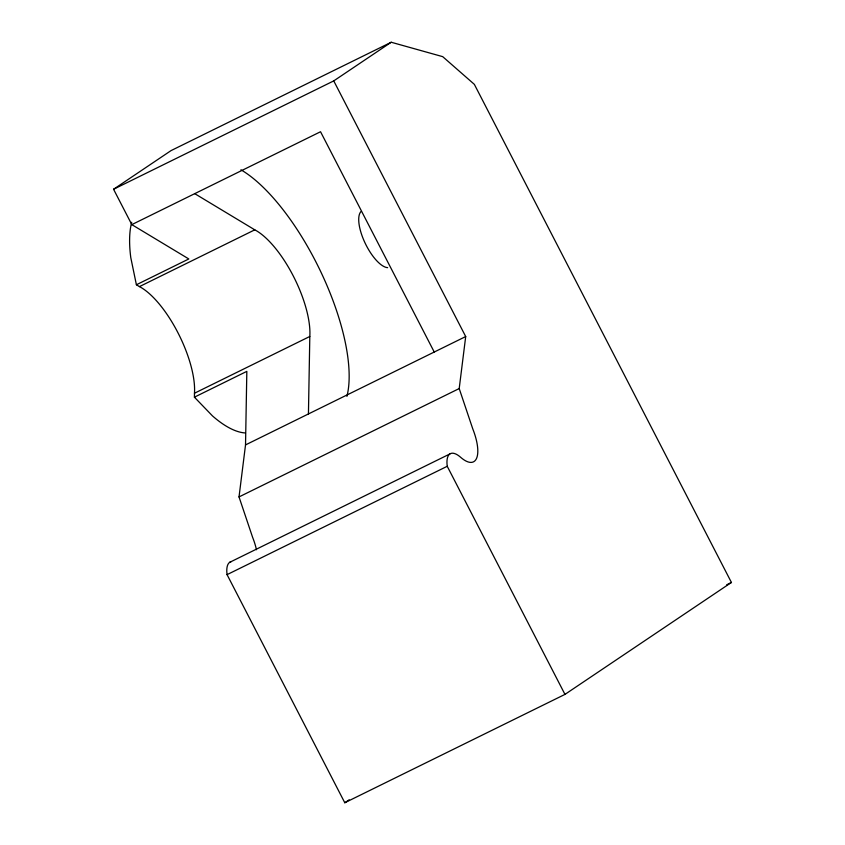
<?xml version="1.0" encoding="UTF-8"?>
<svg xmlns="http://www.w3.org/2000/svg" width="845" height="845" viewBox="0 0 845 845"><rect width="100%" height="100%" fill="white"/><g stroke="black" fill="none" stroke-linecap="round" stroke-linejoin="round"><path stroke-width="1.27" d="M245.208 432.946A126.106 47.394 63.8 0 1 212.486 415.92L194.413 397.171L194.477 393.231A69.353 26.068 63.8 0 0 139.446 286.603L136.394 284.765L130.785 257.619A126.106 47.394 63.8 0 1 131.714 222.246M256.457 549.746A37.835 14.217 63.8 0 0 252.57 537.209L239.019 496.923L245.525 444.914L246.835 371.367L194.413 397.171M308.436 413.955L309.809 336.468A69.353 26.068 63.8 0 0 254.778 229.84L194.73 193.653M227.062 574.642L447.237 466.282A30.124 11.323 63.8 0 1 460.631 457.282A37.835 14.217 63.8 0 0 472.756 428.848L459.205 388.563L465.701 336.553L333.743 80.898L391.214 42.25L442.695 56.647L474.351 84.363L731.432 582.458L564.967 694.389L344.792 802.75L227.062 574.642A30.124 11.323 63.8 0 1 231.065 561.714M136.394 284.765L188.815 258.961L131.82 224.622L113.568 189.259L171.039 150.611L391.214 42.25M344.792 802.75L349.175 799.803M113.568 189.259L333.743 80.898M131.82 224.622L320.54 131.736L434.245 352.038M139.446 286.603L254.778 229.84M194.477 393.231L309.809 336.468M245.525 444.914L465.701 336.553M239.019 496.923L459.205 388.563M229.713 562.316L449.889 453.945M726.7 584.782L731.432 582.458M447.237 466.282L564.967 694.389M240.931 169.792A139.974 52.601 63.8 0 1 321.787 273.907A139.974 52.601 63.8 0 1 346.904 396.358M387.644 267.654A31.55 11.862 63.8 0 1 365.103 243.075A31.55 11.862 63.8 0 1 360.984 211.556"/></g></svg>
